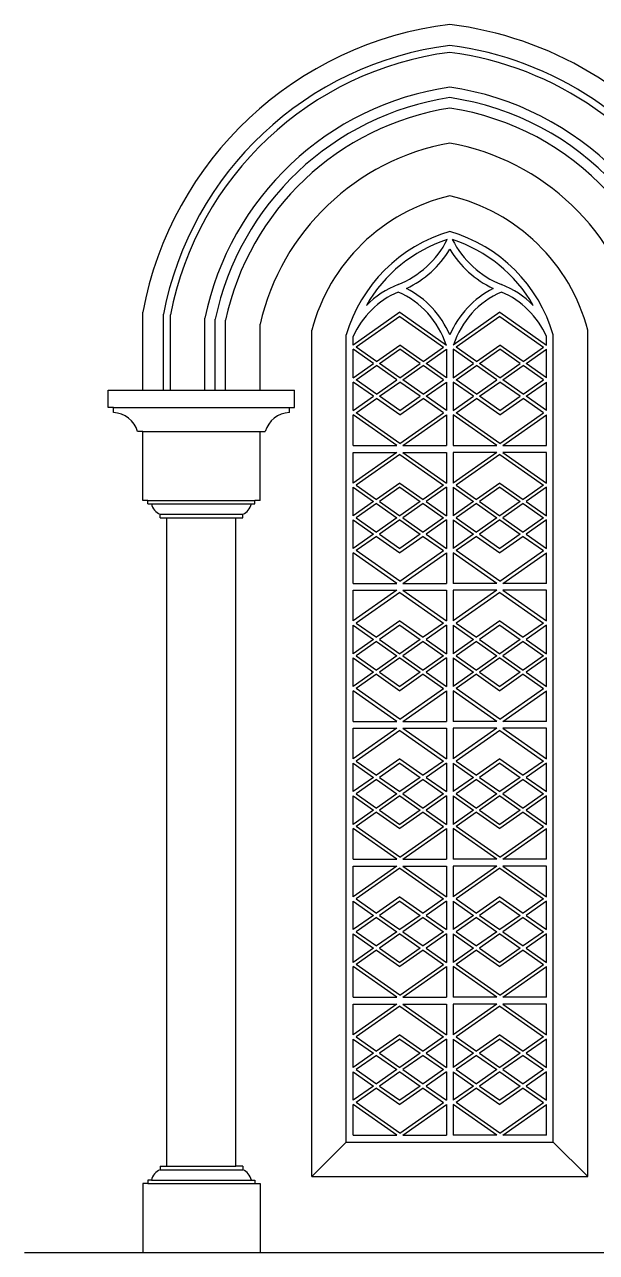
# Model space of a CAD drawing. Header units: metres. Extents: x 868 to 3910, y 8698 to 11546.
# Drawn here: x 868 to 2194, y 8698 to 11546 of the extents above; entities that cross this region are included whole.
import ezdxf

# ---------------------------------------------------------------- set-up
doc = ezdxf.new("R2010")
doc.units = ezdxf.units.M
for name, color, linetype in [('2', 2, 'Continuous'), ('3', 3, 'Continuous'), ('4', 4, 'Continuous'), ('7', 7, 'Continuous')]:
    doc.layers.add(name, color=color, linetype=linetype)

# ---------------------------------------------------------------- blocks, each defined once
blk = doc.blocks.new('窗-005')
at = {"layer": '2'}
blk.add_line((0, 0), (3042.08, 0), dxfattribs=at)
at = {"layer": '3'}
for p, q in [((322.13, 2000.33), (322.13, 2176.71)), ((338.13, 2000.33), (338.13, 2175.17)), ((418.13, 2000.33), (418.13, 2167.24)), ((442.13, 2000.33), (442.13, 2164.77)), ((870.13, 2180.89), (762.13, 2104.89)), ((870.13, 2171.11), (769.09, 2100)), ((870.13, 2180.89), (978.13, 2104.89)), ((870.13, 2171.11), (971.18, 2100)), ((1102.13, 2180.89), (994.13, 2104.89)), ((1102.13, 2171.11), (1001.09, 2100)), ((1102.13, 2180.89), (1210.13, 2104.89)), ((1102.13, 2171.11), (1203.18, 2100)), ((466.13, 2000.33), (466.13, 2162.25)), ((762.13, 2104.89), (762.13, 2124.92)), ((1210.13, 2104.89), (1210.13, 2124.92)), ((809.18, 2062), (762.13, 2095.11)), ((762.13, 2028.89), (762.13, 2095.11)), ((816.13, 2066.89), (769.09, 2100)), ((816.13, 2066.89), (870.13, 2104.89)), ((823.09, 2062), (870.13, 2095.11)), ((924.13, 2066.89), (870.13, 2104.89)), ((917.18, 2062), (870.13, 2095.11)), ((924.13, 2066.89), (971.18, 2100)), ((931.09, 2062), (978.13, 2095.11)), ((978.13, 2095.11), (978.13, 2028.89)), ((1041.18, 2062), (994.13, 2095.11)), ((994.13, 2095.11), (994.13, 2028.89)), ((1048.13, 2066.89), (1001.09, 2100)), ((1048.13, 2066.89), (1102.13, 2104.89)), ((1055.09, 2062), (1102.13, 2095.11)), ((1156.13, 2066.89), (1102.13, 2104.89)), ((1149.18, 2062), (1102.13, 2095.11)), ((1156.13, 2066.89), (1203.18, 2100)), ((1163.09, 2062), (1210.13, 2095.11)), ((1210.13, 2028.89), (1210.13, 2095.11)), ((762.13, 2028.89), (809.18, 2062)), ((769.09, 2024), (816.13, 2057.11)), ((863.18, 2024), (816.13, 2057.11)), ((870.13, 2028.89), (823.09, 2062)), ((870.13, 2028.89), (917.18, 2062)), ((877.09, 2024), (924.13, 2057.11)), ((971.18, 2024), (924.13, 2057.11)), ((978.13, 2028.89), (931.09, 2062)), ((994.13, 2028.89), (1041.18, 2062)), ((1001.09, 2024), (1048.13, 2057.11)), ((1095.18, 2024), (1048.13, 2057.11)), ((1102.13, 2028.89), (1055.09, 2062)), ((1102.13, 2028.89), (1149.18, 2062)), ((1109.09, 2024), (1156.13, 2057.11)), ((1203.18, 2024), (1156.13, 2057.11)), ((1210.13, 2028.89), (1163.09, 2062)), ((816.13, 1990.89), (769.09, 2024)), ((816.13, 1990.89), (863.18, 2024)), ((924.13, 1990.89), (877.09, 2024)), ((924.13, 1990.89), (971.18, 2024)), ((1048.13, 1990.89), (1001.09, 2024)), ((1048.13, 1990.89), (1095.18, 2024)), ((1156.13, 1990.89), (1109.09, 2024)), ((1156.13, 1990.89), (1203.18, 2024)), ((809.18, 1986), (762.13, 2019.11)), ((762.13, 1952.89), (762.13, 2019.11)), ((823.09, 1986), (870.13, 2019.11)), ((917.18, 1986), (870.13, 2019.11)), ((931.09, 1986), (978.13, 2019.11)), ((978.13, 2019.11), (978.13, 1952.89)), ((1041.18, 1986), (994.13, 2019.11)), ((994.13, 2019.11), (994.13, 1952.89)), ((1055.09, 1986), (1102.13, 2019.11)), ((1149.18, 1986), (1102.13, 2019.11)), ((1163.09, 1986), (1210.13, 2019.11)), ((1210.13, 1952.89), (1210.13, 2019.11)), ((762.13, 1952.89), (809.18, 1986)), ((769.09, 1948), (816.13, 1981.11)), ((870.13, 1943.11), (816.13, 1981.11)), ((870.13, 1952.89), (823.09, 1986)), ((870.13, 1952.89), (917.18, 1986)), ((870.13, 1943.11), (924.13, 1981.11)), ((971.18, 1948), (924.13, 1981.11)), ((978.13, 1952.89), (931.09, 1986)), ((994.13, 1952.89), (1041.18, 1986)), ((1001.09, 1948), (1048.13, 1981.11)), ((1102.13, 1943.11), (1048.13, 1981.11)), ((1102.13, 1952.89), (1055.09, 1986)), ((1102.13, 1952.89), (1149.18, 1986)), ((1102.13, 1943.11), (1156.13, 1981.11)), ((1203.18, 1948), (1156.13, 1981.11)), ((1210.13, 1952.89), (1163.09, 1986)), ((206.13, 1960.33), (614.13, 1960.33)), ((863.18, 1872), (762.13, 1943.11)), ((762.13, 1872), (762.13, 1943.11)), ((870.13, 1876.89), (769.09, 1948)), ((870.13, 1876.89), (971.18, 1948)), ((877.09, 1872), (978.13, 1943.11)), ((978.13, 1943.11), (978.13, 1872)), ((1095.18, 1872), (994.13, 1943.11)), ((994.13, 1943.11), (994.13, 1872)), ((1102.13, 1876.89), (1001.09, 1948)), ((1102.13, 1876.89), (1203.18, 1948)), ((1109.09, 1872), (1210.13, 1943.11)), ((1210.13, 1872), (1210.13, 1943.11)), ((274.13, 1904.33), (546.13, 1904.33)), ((762.13, 1872), (863.18, 1872)), ((762.13, 1856), (863.18, 1856)), ((863.18, 1856), (762.13, 1784.89)), ((762.13, 1784.89), (762.13, 1856)), ((877.09, 1872), (978.13, 1872)), ((877.09, 1856), (978.13, 1856)), ((877.09, 1856), (978.13, 1784.89)), ((978.13, 1856), (978.13, 1784.89)), ((994.13, 1872), (1095.18, 1872)), ((1095.18, 1856), (994.13, 1856)), ((1095.18, 1856), (994.13, 1784.89)), ((994.13, 1856), (994.13, 1784.89)), ((1109.09, 1872), (1210.13, 1872)), ((1109.09, 1856), (1210.13, 1784.89)), ((1210.13, 1856), (1109.09, 1856)), ((1210.13, 1784.89), (1210.13, 1856)), ((870.13, 1851.11), (769.09, 1780)), ((870.13, 1851.11), (971.18, 1780)), ((1102.13, 1851.11), (1001.09, 1780)), ((1102.13, 1851.11), (1203.18, 1780)), ((762.13, 1708.89), (762.13, 1775.11)), ((762.13, 1775.11), (809.18, 1742)), ((769.09, 1780), (816.13, 1746.89)), ((870.13, 1784.89), (816.13, 1746.89)), ((870.13, 1775.11), (823.09, 1742)), ((870.13, 1784.89), (924.13, 1746.89)), ((870.13, 1775.11), (917.18, 1742)), ((971.18, 1780), (924.13, 1746.89)), ((978.13, 1775.11), (931.09, 1742)), ((978.13, 1775.11), (978.13, 1708.89)), ((994.13, 1775.11), (994.13, 1708.89)), ((994.13, 1775.11), (1041.18, 1742)), ((1001.09, 1780), (1048.13, 1746.89)), ((1102.13, 1784.89), (1048.13, 1746.89)), ((1102.13, 1775.11), (1055.09, 1742)), ((1102.13, 1784.89), (1156.13, 1746.89)), ((1102.13, 1775.11), (1149.18, 1742)), ((1203.18, 1780), (1156.13, 1746.89)), ((1210.13, 1775.11), (1163.09, 1742)), ((1210.13, 1708.89), (1210.13, 1775.11)), ((809.18, 1742), (762.13, 1708.89)), ((823.09, 1742), (870.13, 1708.89)), ((917.18, 1742), (870.13, 1708.89)), ((931.09, 1742), (978.13, 1708.89)), ((1041.18, 1742), (994.13, 1708.89)), ((1055.09, 1742), (1102.13, 1708.89)), ((1149.18, 1742), (1102.13, 1708.89)), ((1163.09, 1742), (1210.13, 1708.89)), ((294.13, 1736.33), (526.13, 1736.33)), ((314.13, 1712.33), (506.13, 1712.33)), ((816.13, 1737.11), (769.09, 1704)), ((816.13, 1737.11), (863.18, 1704)), ((924.13, 1737.11), (877.09, 1704)), ((924.13, 1737.11), (971.18, 1704)), ((1048.13, 1737.11), (1001.09, 1704)), ((1048.13, 1737.11), (1095.18, 1704)), ((1156.13, 1737.11), (1109.09, 1704)), ((1156.13, 1737.11), (1203.18, 1704)), ((762.13, 1699.11), (809.18, 1666)), ((762.13, 1632.89), (762.13, 1699.11)), ((769.09, 1704), (816.13, 1670.89)), ((863.18, 1704), (816.13, 1670.89)), ((870.13, 1699.11), (823.09, 1666)), ((870.13, 1699.11), (917.18, 1666)), ((877.09, 1704), (924.13, 1670.89)), ((971.18, 1704), (924.13, 1670.89)), ((978.13, 1699.11), (931.09, 1666)), ((978.13, 1699.11), (978.13, 1632.89)), ((994.13, 1699.11), (994.13, 1632.89)), ((994.13, 1699.11), (1041.18, 1666)), ((1001.09, 1704), (1048.13, 1670.89)), ((1095.18, 1704), (1048.13, 1670.89)), ((1102.13, 1699.11), (1055.09, 1666)), ((1102.13, 1699.11), (1149.18, 1666)), ((1109.09, 1704), (1156.13, 1670.89)), ((1203.18, 1704), (1156.13, 1670.89)), ((1210.13, 1699.11), (1163.09, 1666)), ((1210.13, 1632.89), (1210.13, 1699.11)), ((809.18, 1666), (762.13, 1632.89)), ((816.13, 1661.11), (769.09, 1628)), ((816.13, 1661.11), (870.13, 1623.11)), ((823.09, 1666), (870.13, 1632.89)), ((917.18, 1666), (870.13, 1632.89)), ((924.13, 1661.11), (870.13, 1623.11)), ((924.13, 1661.11), (971.18, 1628)), ((931.09, 1666), (978.13, 1632.89)), ((1041.18, 1666), (994.13, 1632.89)), ((1048.13, 1661.11), (1001.09, 1628)), ((1048.13, 1661.11), (1102.13, 1623.11)), ((1055.09, 1666), (1102.13, 1632.89)), ((1149.18, 1666), (1102.13, 1632.89)), ((1156.13, 1661.11), (1102.13, 1623.11)), ((1156.13, 1661.11), (1203.18, 1628)), ((1163.09, 1666), (1210.13, 1632.89)), ((870.13, 1556.89), (769.09, 1628)), ((870.13, 1556.89), (971.18, 1628)), ((1102.13, 1556.89), (1001.09, 1628)), ((1102.13, 1556.89), (1203.18, 1628)), ((863.18, 1552), (762.13, 1623.11)), ((762.13, 1552), (762.13, 1623.11)), ((877.09, 1552), (978.13, 1623.11)), ((978.13, 1623.11), (978.13, 1552)), ((1095.18, 1552), (994.13, 1623.11)), ((994.13, 1623.11), (994.13, 1552)), ((1109.09, 1552), (1210.13, 1623.11)), ((762.13, 1552), (863.18, 1552)), ((877.09, 1552), (978.13, 1552)), ((1095.18, 1552), (994.13, 1552)), ((1210.13, 1552), (1109.09, 1552)), ((762.13, 1536), (863.18, 1536)), ((863.18, 1536), (762.13, 1464.89)), ((762.13, 1464.89), (762.13, 1536)), ((870.13, 1531.11), (769.09, 1460)), ((870.13, 1531.11), (971.18, 1460)), ((877.09, 1536), (978.13, 1464.89)), ((877.09, 1536), (978.13, 1536)), ((978.13, 1536), (978.13, 1464.89)), ((1095.18, 1536), (994.13, 1536)), ((1095.18, 1536), (994.13, 1464.89)), ((994.13, 1536), (994.13, 1464.89)), ((1102.13, 1531.11), (1001.09, 1460)), ((1102.13, 1531.11), (1203.18, 1460)), ((1210.13, 1536), (1109.09, 1536)), ((1109.09, 1536), (1210.13, 1464.89)), ((1210.13, 1464.89), (1210.13, 1536)), ((762.13, 1455.11), (809.18, 1422)), ((762.13, 1388.89), (762.13, 1455.11)), ((769.09, 1460), (816.13, 1426.89)), ((870.13, 1464.89), (816.13, 1426.89)), ((870.13, 1455.11), (823.09, 1422)), ((870.13, 1464.89), (924.13, 1426.89)), ((870.13, 1455.11), (917.18, 1422)), ((971.18, 1460), (924.13, 1426.89)), ((978.13, 1455.11), (931.09, 1422)), ((978.13, 1455.11), (978.13, 1388.89)), ((994.13, 1455.11), (1041.18, 1422)), ((994.13, 1455.11), (994.13, 1388.89)), ((1001.09, 1460), (1048.13, 1426.89)), ((1102.13, 1464.89), (1048.13, 1426.89)), ((1102.13, 1455.11), (1055.09, 1422)), ((1102.13, 1464.89), (1156.13, 1426.89)), ((1102.13, 1455.11), (1149.18, 1422)), ((1203.18, 1460), (1156.13, 1426.89)), ((1210.13, 1455.11), (1163.09, 1422)), ((1210.13, 1388.89), (1210.13, 1455.11)), ((809.18, 1422), (762.13, 1388.89)), ((816.13, 1417.11), (769.09, 1384)), ((816.13, 1417.11), (863.18, 1384)), ((823.09, 1422), (870.13, 1388.89)), ((917.18, 1422), (870.13, 1388.89)), ((924.13, 1417.11), (877.09, 1384)), ((924.13, 1417.11), (971.18, 1384)), ((931.09, 1422), (978.13, 1388.89)), ((1041.18, 1422), (994.13, 1388.89)), ((1048.13, 1417.11), (1001.09, 1384)), ((1048.13, 1417.11), (1095.18, 1384)), ((1055.09, 1422), (1102.13, 1388.89)), ((1149.18, 1422), (1102.13, 1388.89)), ((1156.13, 1417.11), (1109.09, 1384)), ((1156.13, 1417.11), (1203.18, 1384)), ((1163.09, 1422), (1210.13, 1388.89)), ((762.13, 1379.11), (809.18, 1346)), ((762.13, 1312.89), (762.13, 1379.11)), ((769.09, 1384), (816.13, 1350.89)), ((863.18, 1384), (816.13, 1350.89)), ((870.13, 1379.11), (823.09, 1346)), ((870.13, 1379.11), (917.18, 1346)), ((877.09, 1384), (924.13, 1350.89)), ((971.18, 1384), (924.13, 1350.89)), ((978.13, 1379.11), (931.09, 1346)), ((978.13, 1379.11), (978.13, 1312.89)), ((994.13, 1379.11), (1041.18, 1346)), ((994.13, 1379.11), (994.13, 1312.89)), ((1001.09, 1384), (1048.13, 1350.89)), ((1095.18, 1384), (1048.13, 1350.89)), ((1102.13, 1379.11), (1055.09, 1346)), ((1102.13, 1379.11), (1149.18, 1346)), ((1109.09, 1384), (1156.13, 1350.89)), ((1203.18, 1384), (1156.13, 1350.89)), ((1210.13, 1379.11), (1163.09, 1346)), ((1210.13, 1312.89), (1210.13, 1379.11)), ((809.18, 1346), (762.13, 1312.89)), ((816.13, 1341.11), (769.09, 1308)), ((816.13, 1341.11), (870.13, 1303.11)), ((823.09, 1346), (870.13, 1312.89)), ((917.18, 1346), (870.13, 1312.89)), ((924.13, 1341.11), (870.13, 1303.11)), ((924.13, 1341.11), (971.18, 1308)), ((931.09, 1346), (978.13, 1312.89)), ((1041.18, 1346), (994.13, 1312.89)), ((1048.13, 1341.11), (1001.09, 1308)), ((1048.13, 1341.11), (1102.13, 1303.11)), ((1055.09, 1346), (1102.13, 1312.89)), ((1149.18, 1346), (1102.13, 1312.89)), ((1156.13, 1341.11), (1102.13, 1303.11)), ((1156.13, 1341.11), (1203.18, 1308)), ((1163.09, 1346), (1210.13, 1312.89)), ((863.18, 1232), (762.13, 1303.11)), ((762.13, 1232), (762.13, 1303.11)), ((870.13, 1236.89), (769.09, 1308)), ((870.13, 1236.89), (971.18, 1308)), ((877.09, 1232), (978.13, 1303.11)), ((978.13, 1303.11), (978.13, 1232)), ((1095.18, 1232), (994.13, 1303.11)), ((994.13, 1303.11), (994.13, 1232)), ((1102.13, 1236.89), (1001.09, 1308)), ((1102.13, 1236.89), (1203.18, 1308)), ((1109.09, 1232), (1210.13, 1303.11)), ((1210.13, 1232), (1210.13, 1303.11)), ((762.13, 1232), (863.18, 1232)), ((877.09, 1232), (978.13, 1232)), ((1095.18, 1232), (994.13, 1232)), ((1210.13, 1232), (1109.09, 1232)), ((863.18, 1216), (762.13, 1144.89)), ((762.13, 1144.89), (762.13, 1216)), ((762.13, 1216), (863.18, 1216)), ((870.13, 1211.11), (769.09, 1140)), ((870.13, 1211.11), (971.18, 1140)), ((877.09, 1216), (978.13, 1216)), ((877.09, 1216), (978.13, 1144.89)), ((978.13, 1216), (978.13, 1144.89)), ((1095.18, 1216), (994.13, 1216)), ((1095.18, 1216), (994.13, 1144.89)), ((994.13, 1216), (994.13, 1144.89)), ((1102.13, 1211.11), (1001.09, 1140)), ((1102.13, 1211.11), (1203.18, 1140)), ((1109.09, 1216), (1210.13, 1144.89)), ((1210.13, 1216), (1109.09, 1216)), ((1210.13, 1144.89), (1210.13, 1216)), ((769.09, 1140), (816.13, 1106.89)), ((870.13, 1144.89), (816.13, 1106.89)), ((870.13, 1144.89), (924.13, 1106.89)), ((971.18, 1140), (924.13, 1106.89)), ((1001.09, 1140), (1048.13, 1106.89)), ((1102.13, 1144.89), (1048.13, 1106.89)), ((1102.13, 1144.89), (1156.13, 1106.89)), ((1203.18, 1140), (1156.13, 1106.89)), ((762.13, 1135.11), (809.18, 1102)), ((762.13, 1068.89), (762.13, 1135.11)), ((870.13, 1135.11), (823.09, 1102)), ((870.13, 1135.11), (917.18, 1102)), ((978.13, 1135.11), (931.09, 1102)), ((978.13, 1135.11), (978.13, 1068.89)), ((994.13, 1135.11), (994.13, 1068.89)), ((994.13, 1135.11), (1041.18, 1102)), ((1102.13, 1135.11), (1055.09, 1102)), ((1102.13, 1135.11), (1149.18, 1102)), ((1210.13, 1135.11), (1163.09, 1102)), ((1210.13, 1068.89), (1210.13, 1135.11)), ((809.18, 1102), (762.13, 1068.89)), ((816.13, 1097.11), (769.09, 1064)), ((816.13, 1097.11), (863.18, 1064)), ((823.09, 1102), (870.13, 1068.89)), ((917.18, 1102), (870.13, 1068.89)), ((924.13, 1097.11), (877.09, 1064)), ((924.13, 1097.11), (971.18, 1064)), ((931.09, 1102), (978.13, 1068.89)), ((1041.18, 1102), (994.13, 1068.89)), ((1048.13, 1097.11), (1001.09, 1064)), ((1048.13, 1097.11), (1095.18, 1064)), ((1055.09, 1102), (1102.13, 1068.89)), ((1149.18, 1102), (1102.13, 1068.89)), ((1156.13, 1097.11), (1109.09, 1064)), ((1156.13, 1097.11), (1203.18, 1064)), ((1163.09, 1102), (1210.13, 1068.89)), ((762.13, 992.89), (762.13, 1059.11)), ((762.13, 1059.11), (809.18, 1026)), ((769.09, 1064), (816.13, 1030.89)), ((863.18, 1064), (816.13, 1030.89)), ((870.13, 1059.11), (823.09, 1026)), ((870.13, 1059.11), (917.18, 1026)), ((877.09, 1064), (924.13, 1030.89)), ((971.18, 1064), (924.13, 1030.89)), ((978.13, 1059.11), (931.09, 1026)), ((978.13, 1059.11), (978.13, 992.89)), ((994.13, 1059.11), (994.13, 992.89)), ((994.13, 1059.11), (1041.18, 1026)), ((1001.09, 1064), (1048.13, 1030.89)), ((1095.18, 1064), (1048.13, 1030.89)), ((1102.13, 1059.11), (1055.09, 1026)), ((1102.13, 1059.11), (1149.18, 1026)), ((1109.09, 1064), (1156.13, 1030.89)), ((1203.18, 1064), (1156.13, 1030.89)), ((1210.13, 1059.11), (1163.09, 1026)), ((1210.13, 992.89), (1210.13, 1059.11)), ((809.18, 1026), (762.13, 992.89)), ((823.09, 1026), (870.13, 992.89)), ((917.18, 1026), (870.13, 992.89)), ((931.09, 1026), (978.13, 992.89)), ((1041.18, 1026), (994.13, 992.89)), ((1055.09, 1026), (1102.13, 992.89)), ((1149.18, 1026), (1102.13, 992.89)), ((1163.09, 1026), (1210.13, 992.89)), ((816.13, 1021.11), (769.09, 988)), ((816.13, 1021.11), (870.13, 983.11)), ((924.13, 1021.11), (870.13, 983.11)), ((924.13, 1021.11), (971.18, 988)), ((1048.13, 1021.11), (1001.09, 988)), ((1048.13, 1021.11), (1102.13, 983.11)), ((1156.13, 1021.11), (1102.13, 983.11)), ((1156.13, 1021.11), (1203.18, 988)), ((863.18, 912), (762.13, 983.11)), ((762.13, 912), (762.13, 983.11)), ((870.13, 916.89), (769.09, 988)), ((870.13, 916.89), (971.18, 988)), ((877.09, 912), (978.13, 983.11)), ((978.13, 983.11), (978.13, 912)), ((1095.18, 912), (994.13, 983.11)), ((994.13, 983.11), (994.13, 912)), ((1102.13, 916.89), (1001.09, 988)), ((1102.13, 916.89), (1203.18, 988)), ((1109.09, 912), (1210.13, 983.11)), ((1210.13, 912), (1210.13, 983.11)), ((762.13, 912), (863.18, 912)), ((877.09, 912), (978.13, 912)), ((1095.18, 912), (994.13, 912)), ((1210.13, 912), (1109.09, 912)), ((863.18, 896), (762.13, 824.89)), ((762.13, 824.89), (762.13, 896)), ((762.13, 896), (863.18, 896)), ((870.13, 891.11), (769.09, 820)), ((870.13, 891.11), (971.18, 820)), ((877.09, 896), (978.13, 824.89)), ((877.09, 896), (978.13, 896)), ((978.13, 896), (978.13, 824.89)), ((1095.18, 896), (994.13, 824.89)), ((994.13, 896), (994.13, 824.89)), ((1095.18, 896), (994.13, 896)), ((1102.13, 891.11), (1001.09, 820)), ((1102.13, 891.11), (1203.18, 820)), ((1109.09, 896), (1210.13, 824.89)), ((1210.13, 896), (1109.09, 896)), ((1210.13, 824.89), (1210.13, 896)), ((762.13, 815.11), (809.18, 782)), ((762.13, 748.89), (762.13, 815.11)), ((769.09, 820), (816.13, 786.89)), ((870.13, 824.89), (816.13, 786.89)), ((870.13, 815.11), (823.09, 782)), ((870.13, 824.89), (924.13, 786.89)), ((870.13, 815.11), (917.18, 782)), ((971.18, 820), (924.13, 786.89)), ((978.13, 815.11), (931.09, 782)), ((978.13, 815.11), (978.13, 748.89)), ((994.13, 815.11), (1041.18, 782)), ((994.13, 815.11), (994.13, 748.89)), ((1001.09, 820), (1048.13, 786.89)), ((1102.13, 824.89), (1048.13, 786.89)), ((1102.13, 815.11), (1055.09, 782)), ((1102.13, 824.89), (1156.13, 786.89)), ((1102.13, 815.11), (1149.18, 782)), ((1203.18, 820), (1156.13, 786.89)), ((1210.13, 815.11), (1163.09, 782)), ((1210.13, 748.89), (1210.13, 815.11)), ((809.18, 782), (762.13, 748.89)), ((816.13, 777.11), (769.09, 744)), ((816.13, 777.11), (863.18, 744)), ((823.09, 782), (870.13, 748.89)), ((917.18, 782), (870.13, 748.89)), ((924.13, 777.11), (877.09, 744)), ((924.13, 777.11), (971.18, 744)), ((931.09, 782), (978.13, 748.89)), ((1041.18, 782), (994.13, 748.89)), ((1048.13, 777.11), (1001.09, 744)), ((1048.13, 777.11), (1095.18, 744)), ((1055.09, 782), (1102.13, 748.89)), ((1149.18, 782), (1102.13, 748.89)), ((1156.13, 777.11), (1109.09, 744)), ((1156.13, 777.11), (1203.18, 744)), ((1163.09, 782), (1210.13, 748.89)), ((769.09, 744), (816.13, 710.89)), ((863.18, 744), (816.13, 710.89)), ((877.09, 744), (924.13, 710.89)), ((971.18, 744), (924.13, 710.89)), ((1001.09, 744), (1048.13, 710.89)), ((1095.18, 744), (1048.13, 710.89)), ((1109.09, 744), (1156.13, 710.89)), ((1203.18, 744), (1156.13, 710.89)), ((762.13, 672.89), (762.13, 739.11)), ((762.13, 739.11), (809.18, 706)), ((870.13, 739.11), (823.09, 706)), ((870.13, 739.11), (917.18, 706)), ((978.13, 739.11), (931.09, 706)), ((978.13, 739.11), (978.13, 672.89)), ((994.13, 739.11), (1041.18, 706)), ((994.13, 739.11), (994.13, 672.89)), ((1102.13, 739.11), (1055.09, 706)), ((1102.13, 739.11), (1149.18, 706)), ((1210.13, 739.11), (1163.09, 706)), ((1210.13, 672.89), (1210.13, 739.11)), ((809.18, 706), (762.13, 672.89)), ((816.13, 701.11), (769.09, 668)), ((816.13, 701.11), (870.13, 663.11)), ((823.09, 706), (870.13, 672.89)), ((917.18, 706), (870.13, 672.89)), ((924.13, 701.11), (870.13, 663.11)), ((924.13, 701.11), (971.18, 668)), ((931.09, 706), (978.13, 672.89)), ((1041.18, 706), (994.13, 672.89)), ((1048.13, 701.11), (1001.09, 668)), ((1048.13, 701.11), (1102.13, 663.11)), ((1055.09, 706), (1102.13, 672.89)), ((1149.18, 706), (1102.13, 672.89)), ((1156.13, 701.11), (1102.13, 663.11)), ((1156.13, 701.11), (1203.18, 668)), ((1163.09, 706), (1210.13, 672.89)), ((863.18, 592), (762.13, 663.11)), ((762.13, 592), (762.13, 663.11)), ((870.13, 596.89), (769.09, 668)), ((870.13, 596.89), (971.18, 668)), ((877.09, 592), (978.13, 663.11)), ((978.13, 663.11), (978.13, 592)), ((1095.18, 592), (994.13, 663.11)), ((994.13, 663.11), (994.13, 592)), ((1102.13, 596.89), (1001.09, 668)), ((1102.13, 596.89), (1203.18, 668)), ((1109.09, 592), (1210.13, 663.11)), ((1210.13, 592), (1210.13, 663.11)), ((762.13, 592), (863.18, 592)), ((863.18, 576), (762.13, 504.89)), ((762.13, 576), (863.18, 576)), ((762.13, 504.89), (762.13, 576)), ((870.13, 571.11), (769.09, 500)), ((870.13, 571.11), (971.18, 500)), ((877.09, 592), (978.13, 592)), ((877.09, 576), (978.13, 504.89)), ((877.09, 576), (978.13, 576)), ((978.13, 576), (978.13, 504.89)), ((1095.18, 592), (994.13, 592)), ((1095.18, 576), (994.13, 504.89)), ((1095.18, 576), (994.13, 576)), ((994.13, 576), (994.13, 504.89)), ((1102.13, 571.11), (1001.09, 500)), ((1102.13, 571.11), (1203.18, 500)), ((1210.13, 592), (1109.09, 592)), ((1109.09, 576), (1210.13, 504.89)), ((1210.13, 576), (1109.09, 576)), ((1210.13, 504.89), (1210.13, 576)), ((762.13, 428.89), (762.13, 495.11)), ((762.13, 495.11), (809.18, 462)), ((769.09, 500), (816.13, 466.89)), ((870.13, 504.89), (816.13, 466.89)), ((870.13, 495.11), (823.09, 462)), ((870.13, 504.89), (924.13, 466.89)), ((870.13, 495.11), (917.18, 462)), ((971.18, 500), (924.13, 466.89)), ((978.13, 495.11), (931.09, 462)), ((978.13, 495.11), (978.13, 428.89)), ((994.13, 495.11), (994.13, 428.89)), ((994.13, 495.11), (1041.18, 462)), ((1001.09, 500), (1048.13, 466.89)), ((1102.13, 504.89), (1048.13, 466.89)), ((1102.13, 495.11), (1055.09, 462)), ((1102.13, 504.89), (1156.13, 466.89)), ((1102.13, 495.11), (1149.18, 462)), ((1203.18, 500), (1156.13, 466.89)), ((1210.13, 495.11), (1163.09, 462)), ((1210.13, 428.89), (1210.13, 495.11)), ((809.18, 462), (762.13, 428.89)), ((816.13, 457.11), (769.09, 424)), ((816.13, 457.11), (863.18, 424)), ((823.09, 462), (870.13, 428.89)), ((917.18, 462), (870.13, 428.89)), ((924.13, 457.11), (877.09, 424)), ((924.13, 457.11), (971.18, 424)), ((931.09, 462), (978.13, 428.89)), ((1041.18, 462), (994.13, 428.89)), ((1048.13, 457.11), (1001.09, 424)), ((1048.13, 457.11), (1095.18, 424)), ((1055.09, 462), (1102.13, 428.89)), ((1149.18, 462), (1102.13, 428.89)), ((1156.13, 457.11), (1109.09, 424)), ((1156.13, 457.11), (1203.18, 424)), ((1163.09, 462), (1210.13, 428.89)), ((762.13, 419.11), (809.18, 386)), ((762.13, 352.89), (762.13, 419.11)), ((769.09, 424), (816.13, 390.89)), ((863.18, 424), (816.13, 390.89)), ((870.13, 419.11), (823.09, 386)), ((870.13, 419.11), (917.18, 386)), ((877.09, 424), (924.13, 390.89)), ((971.18, 424), (924.13, 390.89)), ((978.13, 419.11), (931.09, 386)), ((978.13, 419.11), (978.13, 352.89)), ((994.13, 419.11), (1041.18, 386)), ((994.13, 419.11), (994.13, 352.89)), ((1001.09, 424), (1048.13, 390.89)), ((1095.18, 424), (1048.13, 390.89)), ((1102.13, 419.11), (1055.09, 386)), ((1102.13, 419.11), (1149.18, 386)), ((1109.09, 424), (1156.13, 390.89)), ((1203.18, 424), (1156.13, 390.89)), ((1210.13, 419.11), (1163.09, 386)), ((1210.13, 352.89), (1210.13, 419.11)), ((809.18, 386), (762.13, 352.89)), ((816.13, 381.11), (769.09, 348)), ((816.13, 381.11), (870.13, 343.11)), ((823.09, 386), (870.13, 352.89)), ((917.18, 386), (870.13, 352.89)), ((924.13, 381.11), (870.13, 343.11)), ((924.13, 381.11), (971.18, 348)), ((931.09, 386), (978.13, 352.89)), ((1041.18, 386), (994.13, 352.89)), ((1048.13, 381.11), (1001.09, 348)), ((1048.13, 381.11), (1102.13, 343.11)), ((1055.09, 386), (1102.13, 352.89)), ((1149.18, 386), (1102.13, 352.89)), ((1156.13, 381.11), (1102.13, 343.11)), ((1156.13, 381.11), (1203.18, 348)), ((1163.09, 386), (1210.13, 352.89)), ((863.18, 272), (762.13, 343.11)), ((762.13, 272), (762.13, 343.11)), ((870.13, 276.89), (769.09, 348)), ((870.13, 276.89), (971.18, 348)), ((877.09, 272), (978.13, 343.11)), ((978.13, 343.11), (978.13, 272)), ((1095.18, 272), (994.13, 343.11)), ((994.13, 343.11), (994.13, 272)), ((1102.13, 276.89), (1001.09, 348)), ((1102.13, 276.89), (1203.18, 348)), ((1109.09, 272), (1210.13, 343.11)), ((1210.13, 272), (1210.13, 343.11)), ((762.13, 272), (863.18, 272)), ((877.09, 272), (978.13, 272)), ((1095.18, 272), (994.13, 272)), ((1210.13, 272), (1109.09, 272)), ((746.13, 256), (666.13, 176)), ((1226.13, 256), (1306.13, 176)), ((314.13, 192), (506.13, 192)), ((294.13, 168), (526.13, 168))]:
    blk.add_line(p, q, dxfattribs=at)
for centre, radius, start, end in [((1084.54, 2029.84), 776.42, 97.28, 169.1), ((887.73, 2029.84), 776.42, 29.7, 82.72), ((1084.54, 2029.84), 760.42, 97.44, 168.98), ((887.73, 2029.84), 760.42, 27.52, 82.56), ((1084.54, 2029.84), 680.42, 98.32, 168.35), ((1084.54, 2029.84), 656.42, 98.62, 168.14), ((891.11, 2032.72), 653.08, 4.43, 81.63), ((887.73, 2029.84), 680.42, 7.63, 81.68), ((1084.54, 2029.84), 632.42, 98.95, 167.91), ((891.14, 2032.72), 629.05, 4.6, 81.31), ((1084.54, 2029.84), 336.42, 108.05, 150.22), ((786.03, 2447.45), 217.48, 291.61, 333.29), ((887.73, 2029.84), 336.42, 29.78, 71.95), ((1186.24, 2447.45), 217.48, 206.71, 248.39), ((786.03, 2447.45), 233.48, 295.29, 328.99), ((1186.24, 2447.45), 233.48, 211.01, 244.71), ((946.24, 2043.07), 201.48, 113.43, 156.03), ((946.24, 2043.07), 217.48, 111.61, 134.96), ((786.03, 2043.07), 201.48, 17.96, 66.57), ((786.03, 2043.07), 217.48, 23.06, 62.71), ((1186.24, 2043.07), 217.48, 117.29, 156.94), ((1186.24, 2043.07), 201.48, 113.43, 162.04), ((1026.03, 2043.07), 217.48, 45.04, 68.39), ((1026.03, 2043.07), 201.48, 23.97, 66.57)]:
    blk.add_arc(centre, radius, start, end, dxfattribs=at)
at = {"layer": '4'}
for p, q in [((274.13, 2000.33), (274.13, 2181.22)), ((546.13, 2000.33), (546.13, 2153.49)), ((666.13, 176), (666.13, 2139.05)), ((1306.13, 176), (1306.13, 2139.05)), ((746.13, 256), (746.13, 2128.24)), ((1226.13, 256), (1226.13, 2128.24)), ((194.13, 2000.33), (626.13, 2000.33)), ((194.13, 1960.33), (194.13, 2000.33)), ((626.13, 1960.33), (626.13, 2000.33)), ((206.13, 1960.33), (194.13, 1960.33)), ((206.13, 1948.33), (206.13, 1960.33)), ((614.13, 1948.33), (614.13, 1960.33)), ((614.13, 1960.33), (626.13, 1960.33)), ((274.13, 1904.33), (262.13, 1904.33)), ((274.13, 1744.33), (274.13, 1904.33)), ((546.13, 1904.33), (558.13, 1904.33)), ((546.13, 1744.33), (546.13, 1904.33)), ((286.13, 1744.33), (274.13, 1744.33)), ((286.13, 1736.33), (286.13, 1744.33)), ((286.13, 1736.33), (286.13, 1744.33)), ((546.13, 1744.33), (534.13, 1744.33)), ((534.13, 1736.33), (534.13, 1744.33)), ((286.13, 1736.33), (294.13, 1736.33)), ((314.13, 1704.33), (314.13, 1712.33)), ((314.13, 1704.33), (314.13, 1712.33)), ((506.13, 1704.33), (506.13, 1712.33)), ((526.13, 1736.33), (534.13, 1736.33)), ((314.13, 1704.33), (330.13, 1704.33)), ((330.13, 200), (330.13, 1704.33)), ((490.13, 200), (490.13, 1704.33)), ((490.13, 1704.33), (506.13, 1704.33)), ((746.13, 256), (1226.13, 256)), ((314.13, 200), (314.13, 192)), ((314.13, 200), (330.13, 200)), ((506.13, 200), (490.13, 200)), ((506.13, 200), (506.13, 192)), ((666.13, 176), (1306.13, 176)), ((274.13, 160), (274.13, 0)), ((286.13, 160), (274.13, 160)), ((286.13, 168), (286.13, 160)), ((294.13, 168), (286.13, 168)), ((526.13, 168), (534.13, 168)), ((534.13, 168), (534.13, 160)), ((534.13, 160), (546.13, 160)), ((546.13, 160), (546.13, 0))]:
    blk.add_line(p, q, dxfattribs=at)
for centre, radius, start, end in [((1084.54, 2029.84), 824.42, 96.86, 169.42), ((887.73, 2029.84), 824.42, 35.11, 83.14), ((1084.54, 2029.84), 552.42, 100.26, 167.07), ((887.73, 2029.84), 552.42, 12.93, 79.74), ((1084.54, 2029.84), 432.42, 103.15, 165.37), ((887.73, 2029.84), 432.42, 14.63, 76.85), ((1084.54, 2029.84), 352.42, 106.21, 163.79), ((887.73, 2029.84), 352.42, 16.21, 73.79), ((203.96, 1887.92), 60.44, 15.75, 87.94), ((616.31, 1887.92), 60.44, 92.06, 164.25), ((329.55, 1745.5), 36.58, 194.53, 245.08), ((490.72, 1745.5), 36.58, 294.92, 345.47), ((329.55, 158.82), 36.58, 114.92, 165.47), ((490.72, 158.82), 36.58, 14.53, 65.08)]:
    blk.add_arc(centre, radius, start, end, dxfattribs=at)
at = {"layer": '7'}
for p, q in [((286.13, 1744.33), (534.13, 1744.33)), ((330.13, 1704.33), (490.13, 1704.33)), ((1210.13, 1552), (1210.13, 1623.11)), ((330.13, 200), (490.13, 200)), ((286.13, 160), (534.13, 160))]:
    blk.add_line(p, q, dxfattribs=at)

msp = doc.modelspace()

# ---------------------------------------------------------------- block references
at = {"layer": '3'}
msp.add_blockref('窗-005', (868.22, 8697.63), dxfattribs=at)

doc.saveas('drawing.dxf')
